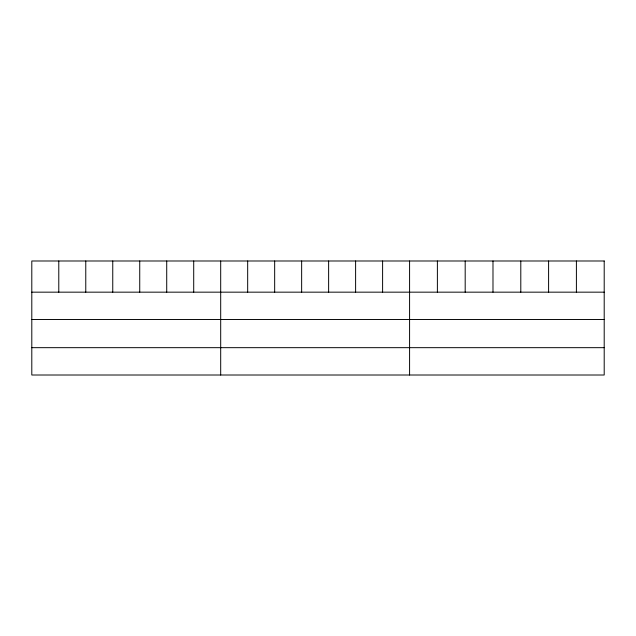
<?xml version="1.0" encoding="UTF-8"?>
<svg xmlns="http://www.w3.org/2000/svg" width="636" height="636" viewBox="0 0 636 636"><rect width="100%" height="100%" fill="white"/><g stroke="black" fill="none" stroke-linecap="round" stroke-linejoin="round"><path stroke-width="0.95" d="M31.8 292.163L604.2 292.163M31.8 319.503L604.2 319.503M31.8 347.669L604.2 347.669M576.399 260.991L576.399 292.163M548.598 260.991L548.598 292.163M520.797 260.991L520.797 292.163M492.987 260.991L492.987 292.163M465.186 260.991L465.186 292.163M437.385 260.991L437.385 292.163M409.584 260.991L409.584 375.009M382.602 260.991L382.602 292.163M355.611 260.991L355.611 292.163M328.629 260.991L328.629 292.163M301.647 260.991L301.647 292.163M274.665 260.991L274.665 292.163M247.674 260.991L247.674 292.163M220.692 260.991L220.692 375.009M193.71 260.991L193.71 292.163M166.719 260.991L166.719 292.163M139.737 260.991L139.737 292.163M112.755 260.991L112.755 292.163M85.773 260.991L85.773 292.163M58.782 260.991L58.782 292.163M604.2 260.991L31.8 260.991L31.8 375.009L604.2 375.009L604.2 260.991"/></g></svg>
